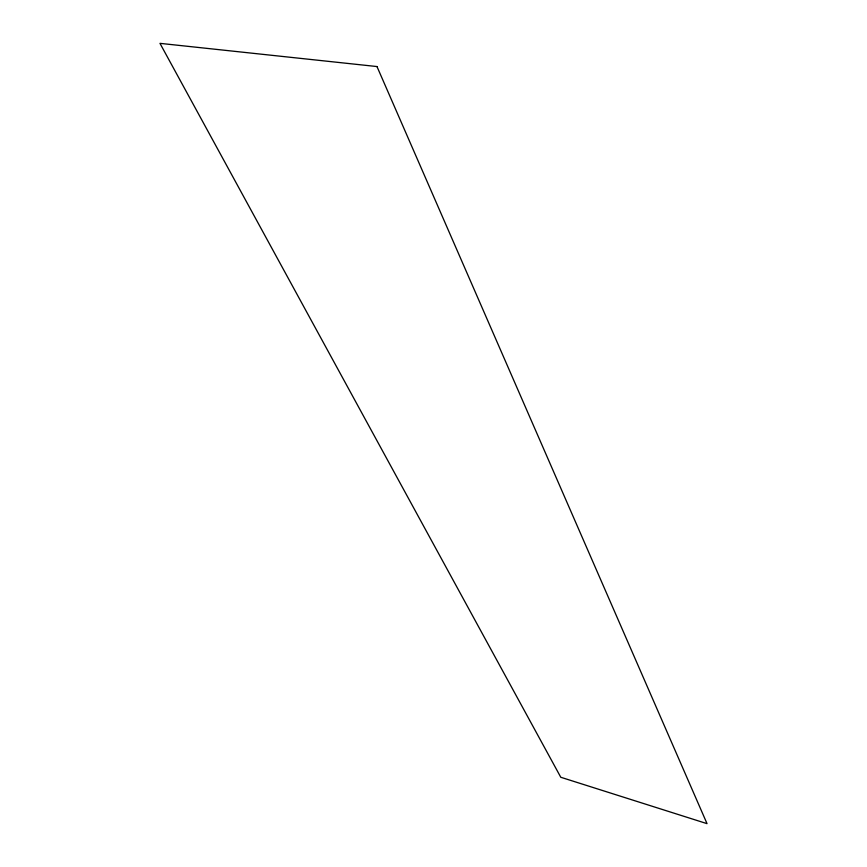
<?xml version="1.0" encoding="UTF-8"?>
<svg xmlns="http://www.w3.org/2000/svg" width="867" height="867" viewBox="0 0 867 867"><rect width="100%" height="100%" fill="white"/><g stroke="black" fill="none" stroke-linecap="round" stroke-linejoin="round"><path stroke-width="1.3" d="M376.982 66.553L159.962 43.35L560.786 777.266L707.038 823.65L376.982 66.553"/></g></svg>
